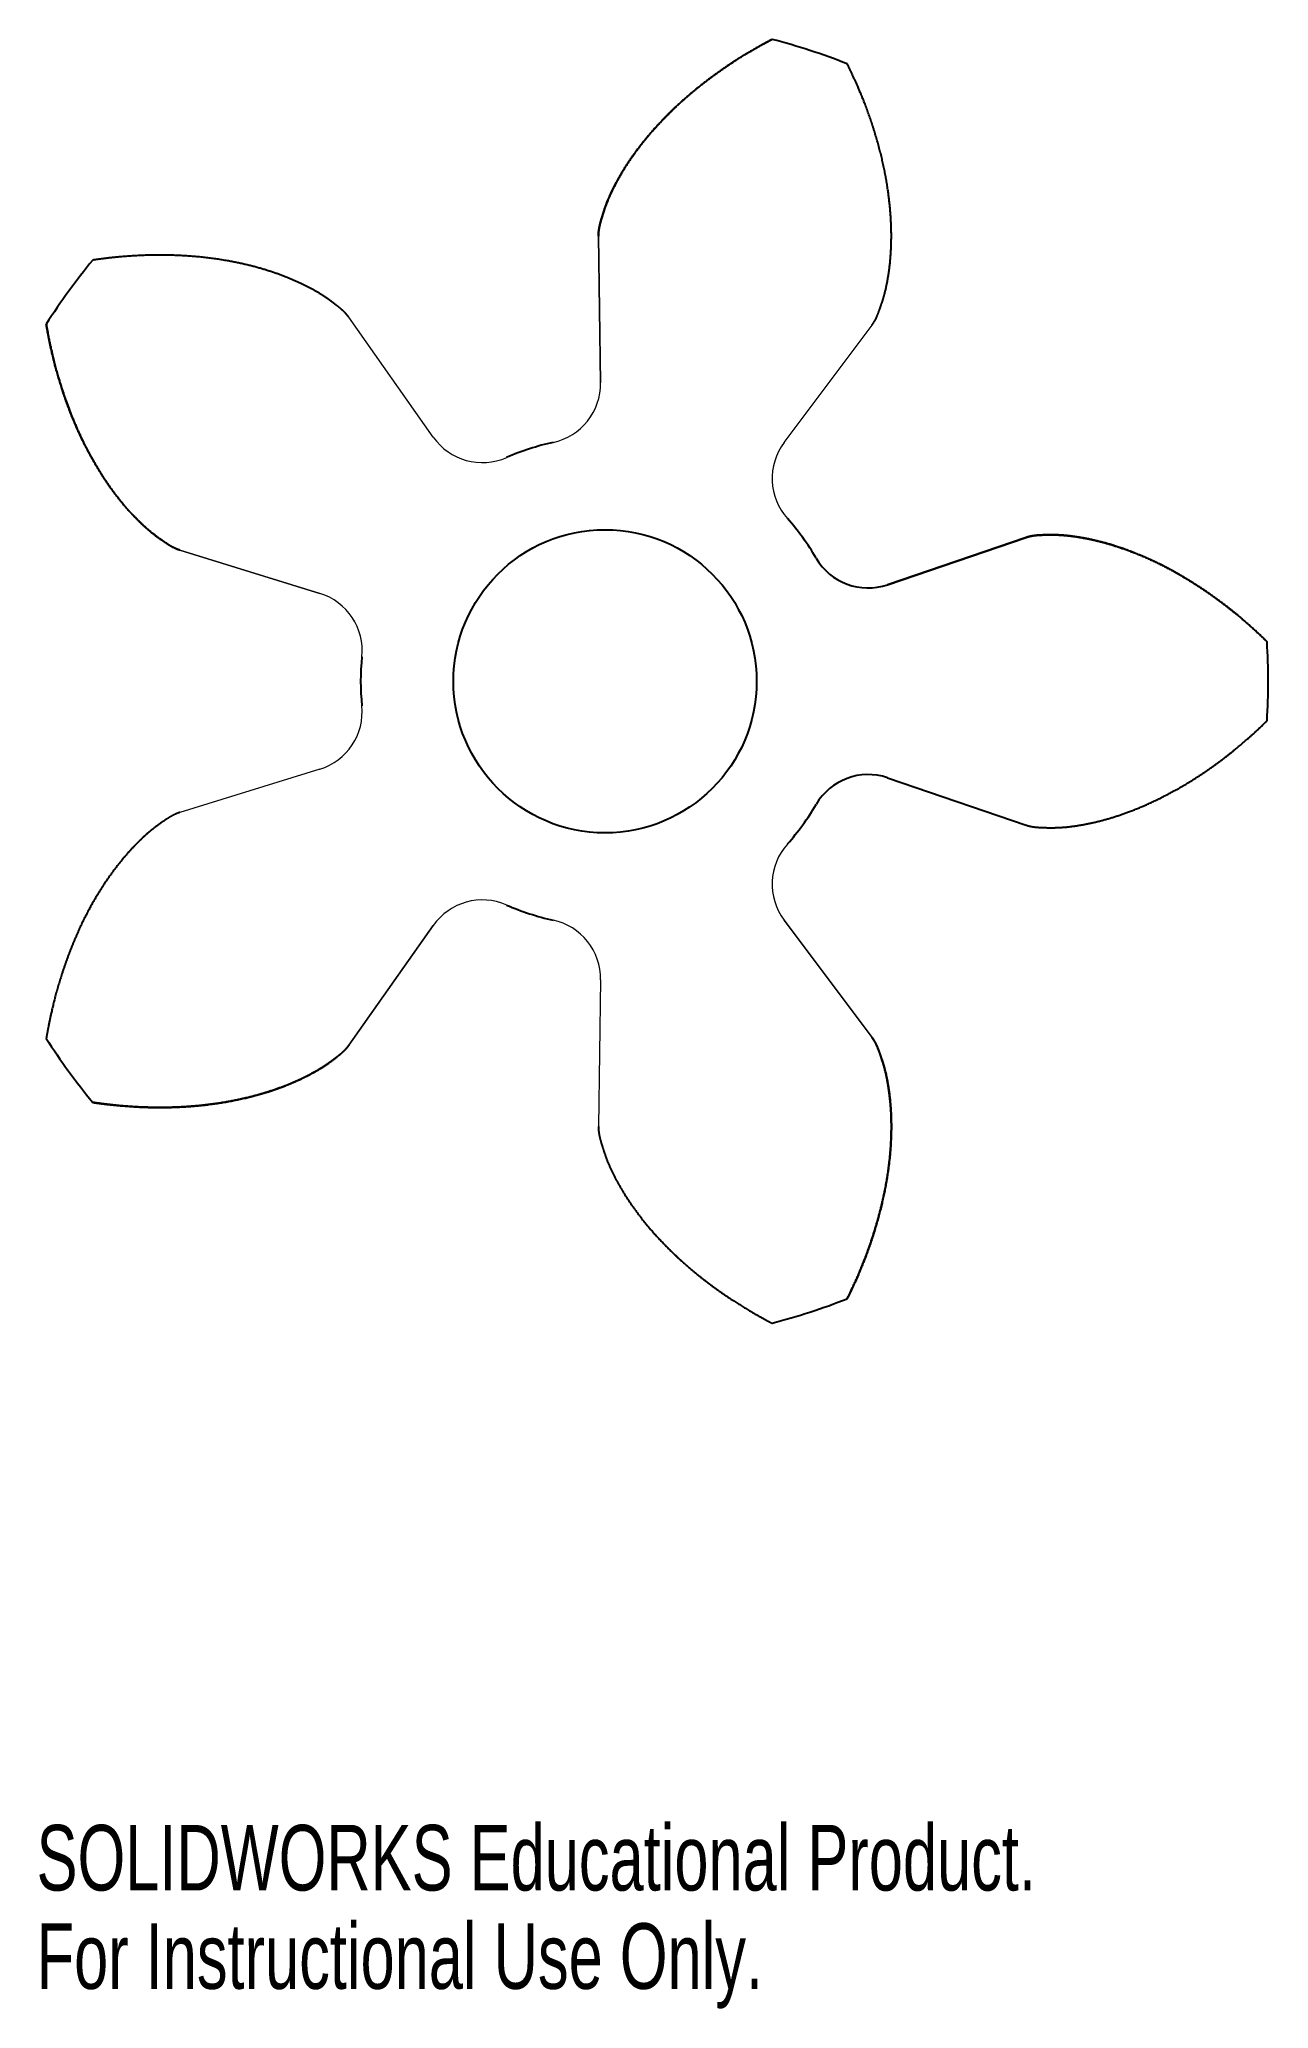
# Model space of a CAD drawing. Header units: millimetres. Extents: x 0.01 to 3.25, y 0 to 5.19.
import ezdxf

# ---------------------------------------------------------------- set-up
doc = ezdxf.new("R2010")
doc.units = ezdxf.units.MM
doc.layers.add('SLD-0', color=179, linetype='Continuous')
doc.styles.add('SLDTEXTSTYLE0', font='TXT', dxfattribs={"width": 0.7})

# ---------------------------------------------------------------- blocks, each defined once
blk = doc.blocks.new('SPURGEAR(5TEETH)')
at = {"layer": 'SLD-0', "lineweight": 18}
for p, q in [((-0.0175, 1.1745), (-0.012, 0.7876)), ((-0.012, 0.7876), (-0.0175, 1.1745)), ((-0.4533, 0.6442), (-0.6762, 0.9605)), ((-0.4533, 0.6442), (-0.6762, 0.9605)), ((0.4726, 0.6302), (0.7045, 0.9399)), ((0.4726, 0.6302), (0.7045, 0.9399)), ((-1.1224, 0.3463), (-0.7528, 0.232)), ((-0.7528, 0.232), (-1.1224, 0.3463)), ((-0.7528, -0.232), (-1.1224, -0.3463)), ((-0.7528, -0.232), (-1.1224, -0.3463)), ((-0.6762, -0.9605), (-0.4533, -0.6442)), ((-0.4533, -0.6442), (-0.6762, -0.9605)), ((0.7045, -0.9399), (0.4726, -0.6302)), ((0.4726, -0.6302), (0.7045, -0.9399)), ((-0.012, -0.7876), (-0.0175, -1.1745)), ((-0.012, -0.7876), (-0.0175, -1.1745))]:
    blk.add_line(p, q, dxfattribs=at)
at = {"layer": 'SLD-0'}
for p, q in [((0.7454, 0.2548), (1.1116, 0.3796)), ((1.1116, 0.3796), (0.7454, 0.2548)), ((0.7454, -0.2548), (1.1116, -0.3796)), ((0.7454, -0.2548), (1.1116, -0.3796))]:
    blk.add_line(p, q, dxfattribs=at)
blk.add_circle((0, 0), 0.4, dxfattribs=at)
blk.add_circle((0, 0), 0.4, dxfattribs=at)
for centre, radius, start, end in [((0, 0), 1.75, 68.5827, 75.4173), ((0, 0), 1.75, 68.5827, 75.4173), ((0, 0), 1.75, 140.5827, 147.4173), ((0, 0), 1.75, 140.5827, 147.4173), ((0, 0), 0.6449, 102.2628, 113.7372), ((0, 0), 0.6449, 102.2628, 113.7372), ((0, 0), 0.6449, 30.2628, 41.7372), ((0, 0), 0.6449, 30.2628, 41.7372), ((0.6941, 0.405), 0.1588, 210.2628, 288.8209), ((0.6941, 0.405), 0.1588, 210.2628, 288.8209), ((0, 0), 1.75, 356.5827, 3.4173), ((0, 0), 1.75, 356.5827, 3.4173), ((0, 0), 0.6449, 174.2628, 185.7372), ((0, 0), 0.6449, 174.2628, 185.7372), ((0.6941, -0.405), 0.1588, 71.1791, 149.7372), ((0.6941, -0.405), 0.1588, 71.1791, 149.7372), ((0, 0), 0.6449, 318.2628, 329.7372), ((0, 0), 0.6449, 318.2628, 329.7372), ((0, 0), 0.6449, 246.2628, 257.7372), ((0, 0), 0.6449, 246.2628, 257.7372), ((0, 0), 1.75, 212.5827, 219.4173), ((0, 0), 1.75, 212.5827, 219.4173), ((0, 0), 1.75, 284.5827, 291.4173), ((0, 0), 1.75, 284.5827, 291.4173)]:
    blk.add_arc(centre, radius, start, end, dxfattribs=at)
at = {"layer": 'SLD-0', "lineweight": 18}
for centre, radius, start, end in [((-0.1707, 0.7853), 0.1588, 282.2628, 0.8209), ((-0.1707, 0.7853), 0.1588, 282.2628, 0.8209), ((-0.3235, 0.7357), 0.1588, 215.1791, 293.7372), ((-0.3235, 0.7357), 0.1588, 215.1791, 293.7372), ((0.5997, 0.535), 0.1588, 143.1791, 221.7372), ((0.5997, 0.535), 0.1588, 143.1791, 221.7372), ((-0.7996, 0.0803), 0.1588, 354.2628, 72.8209), ((-0.7996, 0.0803), 0.1588, 354.2628, 72.8209), ((-0.7996, -0.0803), 0.1587, 287.1791, 5.7372), ((-0.7996, -0.0803), 0.1587, 287.1791, 5.7372), ((0.5997, -0.535), 0.1587, 138.2628, 216.8209), ((0.5997, -0.535), 0.1587, 138.2628, 216.8209), ((-0.3235, -0.7357), 0.1588, 66.2628, 144.8209), ((-0.3235, -0.7357), 0.1588, 66.2628, 144.8209), ((-0.1707, -0.7853), 0.1588, 359.1791, 77.7372), ((-0.1707, -0.7853), 0.1588, 359.1791, 77.7372)]:
    blk.add_arc(centre, radius, start, end, dxfattribs=at)
at = {"layer": 'SLD-0', "linetype": 'Continuous'}
for points, knots in [([(-0.0175, 1.1745), (-0.0176, 1.1817), (-0.0169, 1.1906), (-0.0137, 1.2066), (-0.0078, 1.2259), (-0.0002, 1.2504), (0.0098, 1.2765), (0.0248, 1.3073), (0.0411, 1.3376), (0.0609, 1.369), (0.0838, 1.4014), (0.1085, 1.433), (0.1379, 1.4669), (0.1708, 1.5012), (0.2108, 1.5386), (0.2552, 1.5755), (0.3025, 1.6105), (0.3484, 1.6412), (0.3868, 1.6643), (0.4145, 1.6798), (0.4325, 1.6894), (0.4406, 1.6936)], [0, 0, 0, 0, 0, 0, 0.057143, 0.071429, 0.128571, 0.157143, 0.2, 0.271429, 0.328571, 0.385714, 0.428571, 0.485714, 0.557143, 0.642857, 0.714286, 0.8, 0.871429, 0.942857, 1, 1, 1, 1, 1, 1]), ([(0.4406, 1.6936), (0.4123, 1.6788), (0.3749, 1.6578), (0.3274, 1.6283), (0.2665, 1.5853), (0.2058, 1.5345), (0.1632, 1.494), (0.1254, 1.4533), (0.0921, 1.4126), (0.0663, 1.3772), (0.0419, 1.3394), (0.0248, 1.3073), (0.009, 1.2748), (-0.0007, 1.2487), (-0.0084, 1.2241), (-0.0137, 1.2066), (-0.0169, 1.1906), (-0.0176, 1.1817), (-0.0175, 1.1745)], [-1, -1, -1, -1, -1, -1, -0.8, -0.728571, -0.642857, -0.514286, -0.471429, -0.4, -0.342857, -0.271429, -0.2, -0.142857, -0.128571, -0.071429, -0.057143, 0, 0, 0, 0, 0, 0]), ([(0.7045, 0.9399), (0.7088, 0.9457), (0.7135, 0.9533), (0.7203, 0.9681), (0.7269, 0.9872), (0.7351, 1.0115), (0.7424, 1.0385), (0.7483, 1.0722), (0.753, 1.1063), (0.7554, 1.1434), (0.7559, 1.183), (0.7545, 1.2231), (0.7507, 1.2678), (0.7442, 1.3149), (0.7338, 1.3686), (0.7196, 1.4246), (0.702, 1.4807), (0.6828, 1.5325), (0.6653, 1.5738), (0.652, 1.6026), (0.6431, 1.621), (0.639, 1.6292)], [0, 0, 0, 0, 0, 0, 0.057143, 0.071429, 0.128571, 0.157143, 0.2, 0.271429, 0.328571, 0.385714, 0.428571, 0.485714, 0.557143, 0.642857, 0.714286, 0.8, 0.871429, 0.942857, 1, 1, 1, 1, 1, 1]), ([(0.7045, 0.9399), (0.7088, 0.9457), (0.7135, 0.9533), (0.7203, 0.9681), (0.7269, 0.9872), (0.7351, 1.0115), (0.7424, 1.0385), (0.7483, 1.0722), (0.753, 1.1063), (0.7554, 1.1434), (0.7559, 1.183), (0.7545, 1.2231), (0.7507, 1.2678), (0.7442, 1.3149), (0.7338, 1.3686), (0.7196, 1.4246), (0.702, 1.4807), (0.6828, 1.5325), (0.6653, 1.5738), (0.652, 1.6026), (0.6431, 1.621), (0.639, 1.6292)], [0, 0, 0, 0, 0, 0, 0.057143, 0.071429, 0.128571, 0.157143, 0.2, 0.271429, 0.328571, 0.385714, 0.428571, 0.485714, 0.557143, 0.642857, 0.714286, 0.8, 0.871429, 0.942857, 1, 1, 1, 1, 1, 1]), ([(-0.6762, 0.9605), (-0.6803, 0.9664), (-0.6862, 0.9732), (-0.6981, 0.9842), (-0.7142, 0.9964), (-0.7348, 1.0117), (-0.7582, 1.027), (-0.7885, 1.043), (-0.8195, 1.058), (-0.854, 1.0718), (-0.8915, 1.0845), (-0.9301, 1.0956), (-0.9738, 1.1057), (-1.0206, 1.1142), (-1.0749, 1.1208), (-1.1326, 1.1246), (-1.1913, 1.1252), (-1.2465, 1.123), (-1.2912, 1.1191), (-1.3226, 1.1153), (-1.3429, 1.1125), (-1.3519, 1.1112)], [0, 0, 0, 0, 0, 0, 0.057143, 0.071429, 0.128571, 0.157143, 0.2, 0.271429, 0.328571, 0.385714, 0.428571, 0.485714, 0.557143, 0.642857, 0.714286, 0.8, 0.871429, 0.942857, 1, 1, 1, 1, 1, 1]), ([(-0.6762, 0.9605), (-0.6803, 0.9664), (-0.6862, 0.9732), (-0.6981, 0.9842), (-0.7142, 0.9964), (-0.7348, 1.0117), (-0.7582, 1.027), (-0.7885, 1.043), (-0.8195, 1.058), (-0.854, 1.0718), (-0.8915, 1.0845), (-0.9301, 1.0956), (-0.9738, 1.1057), (-1.0206, 1.1142), (-1.0749, 1.1208), (-1.1326, 1.1246), (-1.1913, 1.1252), (-1.2465, 1.123), (-1.2912, 1.1191), (-1.3226, 1.1153), (-1.3429, 1.1125), (-1.3519, 1.1112)], [0, 0, 0, 0, 0, 0, 0.057143, 0.071429, 0.128571, 0.157143, 0.2, 0.271429, 0.328571, 0.385714, 0.428571, 0.485714, 0.557143, 0.642857, 0.714286, 0.8, 0.871429, 0.942857, 1, 1, 1, 1, 1, 1]), ([(-1.1224, 0.3463), (-1.1293, 0.3484), (-1.1376, 0.3519), (-1.1517, 0.3598), (-1.1683, 0.3714), (-1.1893, 0.3862), (-1.211, 0.4038), (-1.2356, 0.4276), (-1.2595, 0.4524), (-1.2832, 0.481), (-1.3069, 0.5127), (-1.3293, 0.546), (-1.3525, 0.5844), (-1.375, 0.6263), (-1.3981, 0.6759), (-1.4195, 0.7296), (-1.4382, 0.7853), (-1.4532, 0.8385), (-1.4633, 0.8822), (-1.4695, 0.9132), (-1.4731, 0.9334), (-1.4746, 0.9424)], [0, 0, 0, 0, 0, 0, 0.057143, 0.071429, 0.128571, 0.157143, 0.2, 0.271429, 0.328571, 0.385714, 0.428571, 0.485714, 0.557143, 0.642857, 0.714286, 0.8, 0.871429, 0.942857, 1, 1, 1, 1, 1, 1]), ([(-1.4746, 0.9424), (-1.4693, 0.9109), (-1.4608, 0.8688), (-1.4475, 0.8146), (-1.4254, 0.7433), (-1.3957, 0.6699), (-1.3705, 0.6169), (-1.3434, 0.5683), (-1.315, 0.5241), (-1.2894, 0.4886), (-1.2609, 0.4537), (-1.2356, 0.4275), (-1.2096, 0.4025), (-1.1878, 0.3852), (-1.1668, 0.3703), (-1.1517, 0.3598), (-1.1376, 0.3519), (-1.1293, 0.3484), (-1.1224, 0.3463)], [-1, -1, -1, -1, -1, -1, -0.8, -0.728571, -0.642857, -0.514286, -0.471429, -0.4, -0.342857, -0.271429, -0.2, -0.142857, -0.128571, -0.071429, -0.057143, 0, 0, 0, 0, 0, 0]), ([(1.1116, 0.3796), (1.1184, 0.3819), (1.1271, 0.384), (1.1433, 0.3859), (1.1635, 0.3863), (1.1892, 0.3866), (1.217, 0.3852), (1.2509, 0.3804), (1.2849, 0.3743), (1.3208, 0.3651), (1.3587, 0.3534), (1.3964, 0.3396), (1.4377, 0.3222), (1.4805, 0.3015), (1.5284, 0.2749), (1.5773, 0.2441), (1.6252, 0.21), (1.6685, 0.1758), (1.7024, 0.1464), (1.7256, 0.1249), (1.7404, 0.1107), (1.7469, 0.1043)], [0, 0, 0, 0, 0, 0, 0.057143, 0.071429, 0.128571, 0.157143, 0.2, 0.271429, 0.328571, 0.385714, 0.428571, 0.485714, 0.557143, 0.642857, 0.714286, 0.8, 0.871429, 0.942857, 1, 1, 1, 1, 1, 1]), ([(1.7469, 0.1043), (1.7241, 0.1267), (1.6925, 0.1558), (1.6498, 0.1918), (1.5901, 0.2365), (1.523, 0.2784), (1.4713, 0.3065), (1.4209, 0.3299), (1.3719, 0.349), (1.3303, 0.3626), (1.2867, 0.374), (1.2509, 0.3804), (1.2152, 0.3854), (1.1873, 0.3866), (1.1616, 0.3862), (1.1433, 0.3859), (1.1271, 0.384), (1.1184, 0.3819), (1.1116, 0.3796)], [-1, -1, -1, -1, -1, -1, -0.8, -0.728571, -0.642857, -0.514286, -0.471429, -0.4, -0.342857, -0.271429, -0.2, -0.142857, -0.128571, -0.071429, -0.057143, 0, 0, 0, 0, 0, 0]), ([(1.1116, -0.3796), (1.1184, -0.3819), (1.1271, -0.384), (1.1433, -0.3859), (1.1635, -0.3863), (1.1892, -0.3866), (1.217, -0.3852), (1.2509, -0.3804), (1.2849, -0.3743), (1.3208, -0.3651), (1.3587, -0.3534), (1.3964, -0.3396), (1.4377, -0.3222), (1.4805, -0.3015), (1.5284, -0.2749), (1.5773, -0.2441), (1.6252, -0.21), (1.6685, -0.1758), (1.7024, -0.1464), (1.7256, -0.1249), (1.7404, -0.1107), (1.7469, -0.1043)], [0, 0, 0, 0, 0, 0, 0.057143, 0.071429, 0.128571, 0.157143, 0.2, 0.271429, 0.328571, 0.385714, 0.428571, 0.485714, 0.557143, 0.642857, 0.714286, 0.8, 0.871429, 0.942857, 1, 1, 1, 1, 1, 1]), ([(1.1116, -0.3796), (1.1184, -0.3819), (1.1271, -0.384), (1.1433, -0.3859), (1.1635, -0.3863), (1.1892, -0.3866), (1.217, -0.3852), (1.2509, -0.3804), (1.2849, -0.3743), (1.3208, -0.3651), (1.3587, -0.3534), (1.3964, -0.3396), (1.4377, -0.3222), (1.4805, -0.3015), (1.5284, -0.2749), (1.5773, -0.2441), (1.6252, -0.21), (1.6685, -0.1758), (1.7024, -0.1464), (1.7256, -0.1249), (1.7404, -0.1107), (1.7469, -0.1043)], [0, 0, 0, 0, 0, 0, 0.057143, 0.071429, 0.128571, 0.157143, 0.2, 0.271429, 0.328571, 0.385714, 0.428571, 0.485714, 0.557143, 0.642857, 0.714286, 0.8, 0.871429, 0.942857, 1, 1, 1, 1, 1, 1]), ([(-1.1224, -0.3463), (-1.1293, -0.3484), (-1.1376, -0.3519), (-1.1517, -0.3598), (-1.1683, -0.3714), (-1.1893, -0.3862), (-1.211, -0.4038), (-1.2356, -0.4276), (-1.2595, -0.4524), (-1.2832, -0.481), (-1.3069, -0.5127), (-1.3293, -0.546), (-1.3525, -0.5844), (-1.375, -0.6263), (-1.3981, -0.6759), (-1.4195, -0.7296), (-1.4382, -0.7853), (-1.4532, -0.8385), (-1.4633, -0.8822), (-1.4695, -0.9132), (-1.4731, -0.9334), (-1.4746, -0.9424)], [0, 0, 0, 0, 0, 0, 0.057143, 0.071429, 0.128571, 0.157143, 0.2, 0.271429, 0.328571, 0.385714, 0.428571, 0.485714, 0.557143, 0.642857, 0.714286, 0.8, 0.871429, 0.942857, 1, 1, 1, 1, 1, 1]), ([(-1.1224, -0.3463), (-1.1293, -0.3484), (-1.1376, -0.3519), (-1.1517, -0.3598), (-1.1683, -0.3714), (-1.1893, -0.3862), (-1.211, -0.4038), (-1.2356, -0.4276), (-1.2595, -0.4524), (-1.2832, -0.481), (-1.3069, -0.5127), (-1.3293, -0.546), (-1.3525, -0.5844), (-1.375, -0.6263), (-1.3981, -0.6759), (-1.4195, -0.7296), (-1.4382, -0.7853), (-1.4532, -0.8385), (-1.4633, -0.8822), (-1.4695, -0.9132), (-1.4731, -0.9334), (-1.4746, -0.9424)], [0, 0, 0, 0, 0, 0, 0.057143, 0.071429, 0.128571, 0.157143, 0.2, 0.271429, 0.328571, 0.385714, 0.428571, 0.485714, 0.557143, 0.642857, 0.714286, 0.8, 0.871429, 0.942857, 1, 1, 1, 1, 1, 1]), ([(-0.6762, -0.9605), (-0.6803, -0.9664), (-0.6862, -0.9732), (-0.6981, -0.9842), (-0.7142, -0.9964), (-0.7348, -1.0117), (-0.7582, -1.027), (-0.7885, -1.043), (-0.8195, -1.058), (-0.854, -1.0718), (-0.8915, -1.0845), (-0.9301, -1.0956), (-0.9738, -1.1057), (-1.0206, -1.1142), (-1.0749, -1.1208), (-1.1326, -1.1246), (-1.1913, -1.1252), (-1.2465, -1.123), (-1.2912, -1.1191), (-1.3226, -1.1153), (-1.3429, -1.1125), (-1.3519, -1.1112)], [0, 0, 0, 0, 0, 0, 0.057143, 0.071429, 0.128571, 0.157143, 0.2, 0.271429, 0.328571, 0.385714, 0.428571, 0.485714, 0.557143, 0.642857, 0.714286, 0.8, 0.871429, 0.942857, 1, 1, 1, 1, 1, 1]), ([(-1.3519, -1.1112), (-1.3203, -1.1159), (-1.2777, -1.1208), (-1.222, -1.1249), (-1.1474, -1.126), (-1.0685, -1.1204), (-1.0102, -1.1128), (-0.9556, -1.102), (-0.9048, -1.0887), (-0.8631, -1.0753), (-0.8211, -1.0589), (-0.7884, -1.043), (-0.7566, -1.026), (-0.7334, -1.0106), (-0.7128, -0.9952), (-0.6981, -0.9842), (-0.6862, -0.9732), (-0.6803, -0.9664), (-0.6762, -0.9605)], [-1, -1, -1, -1, -1, -1, -0.8, -0.728571, -0.642857, -0.514286, -0.471429, -0.4, -0.342857, -0.271429, -0.2, -0.142857, -0.128571, -0.071429, -0.057143, 0, 0, 0, 0, 0, 0]), ([(0.7045, -0.9399), (0.7088, -0.9457), (0.7135, -0.9533), (0.7203, -0.9681), (0.7269, -0.9872), (0.7351, -1.0115), (0.7424, -1.0385), (0.7483, -1.0722), (0.753, -1.1063), (0.7554, -1.1434), (0.7559, -1.183), (0.7545, -1.2231), (0.7507, -1.2678), (0.7442, -1.3149), (0.7338, -1.3686), (0.7196, -1.4246), (0.702, -1.4807), (0.6828, -1.5325), (0.6653, -1.5738), (0.652, -1.6026), (0.6431, -1.621), (0.639, -1.6292)], [0, 0, 0, 0, 0, 0, 0.057143, 0.071429, 0.128571, 0.157143, 0.2, 0.271429, 0.328571, 0.385714, 0.428571, 0.485714, 0.557143, 0.642857, 0.714286, 0.8, 0.871429, 0.942857, 1, 1, 1, 1, 1, 1]), ([(0.639, -1.6292), (0.6532, -1.6005), (0.6711, -1.5615), (0.6922, -1.5098), (0.7163, -1.4392), (0.7354, -1.3624), (0.7461, -1.3046), (0.7528, -1.2494), (0.7558, -1.1969), (0.7559, -1.1532), (0.7534, -1.1082), (0.7484, -1.0722), (0.742, -1.0366), (0.7345, -1.0098), (0.7263, -0.9854), (0.7203, -0.9681), (0.7135, -0.9533), (0.7088, -0.9457), (0.7045, -0.9399)], [-1, -1, -1, -1, -1, -1, -0.8, -0.728571, -0.642857, -0.514286, -0.471429, -0.4, -0.342857, -0.271429, -0.2, -0.142857, -0.128571, -0.071429, -0.057143, 0, 0, 0, 0, 0, 0]), ([(-0.0175, -1.1745), (-0.0176, -1.1817), (-0.0169, -1.1906), (-0.0137, -1.2066), (-0.0078, -1.2259), (-0.0002, -1.2504), (0.0098, -1.2765), (0.0248, -1.3073), (0.0411, -1.3376), (0.0609, -1.369), (0.0838, -1.4014), (0.1085, -1.433), (0.1379, -1.4669), (0.1708, -1.5012), (0.2108, -1.5386), (0.2552, -1.5755), (0.3025, -1.6105), (0.3484, -1.6412), (0.3868, -1.6643), (0.4145, -1.6798), (0.4325, -1.6894), (0.4406, -1.6936)], [0, 0, 0, 0, 0, 0, 0.057143, 0.071429, 0.128571, 0.157143, 0.2, 0.271429, 0.328571, 0.385714, 0.428571, 0.485714, 0.557143, 0.642857, 0.714286, 0.8, 0.871429, 0.942857, 1, 1, 1, 1, 1, 1]), ([(-0.0175, -1.1745), (-0.0176, -1.1817), (-0.0169, -1.1906), (-0.0137, -1.2066), (-0.0078, -1.2259), (-0.0002, -1.2504), (0.0098, -1.2765), (0.0248, -1.3073), (0.0411, -1.3376), (0.0609, -1.369), (0.0838, -1.4014), (0.1085, -1.433), (0.1379, -1.4669), (0.1708, -1.5012), (0.2108, -1.5386), (0.2552, -1.5755), (0.3025, -1.6105), (0.3484, -1.6412), (0.3868, -1.6643), (0.4145, -1.6798), (0.4325, -1.6894), (0.4406, -1.6936)], [0, 0, 0, 0, 0, 0, 0.057143, 0.071429, 0.128571, 0.157143, 0.2, 0.271429, 0.328571, 0.385714, 0.428571, 0.485714, 0.557143, 0.642857, 0.714286, 0.8, 0.871429, 0.942857, 1, 1, 1, 1, 1, 1])]:
    blk.add_open_spline(points, degree=5, knots=knots, dxfattribs=at)

msp = doc.modelspace()

# ---------------------------------------------------------------- block references
at = {"color": 7, "linetype": 'Continuous'}
msp.add_blockref('SPURGEAR(5TEETH)', (1.5, 3.5), dxfattribs=at)

# ---------------------------------------------------------------- texts
at = {"color": 7, "linetype": 'Continuous', "char_height": 0.173, "attachment_point": 1, "style": 'SLDTEXTSTYLE0'}
for s, insert in [('SOLIDWORKS Educational Product.', (0, 0.4825)), ('For Instructional Use Only.', (0, 0.223))]:
    msp.add_mtext(s, dxfattribs=dict(at, insert=insert))

doc.saveas('drawing.dxf')
